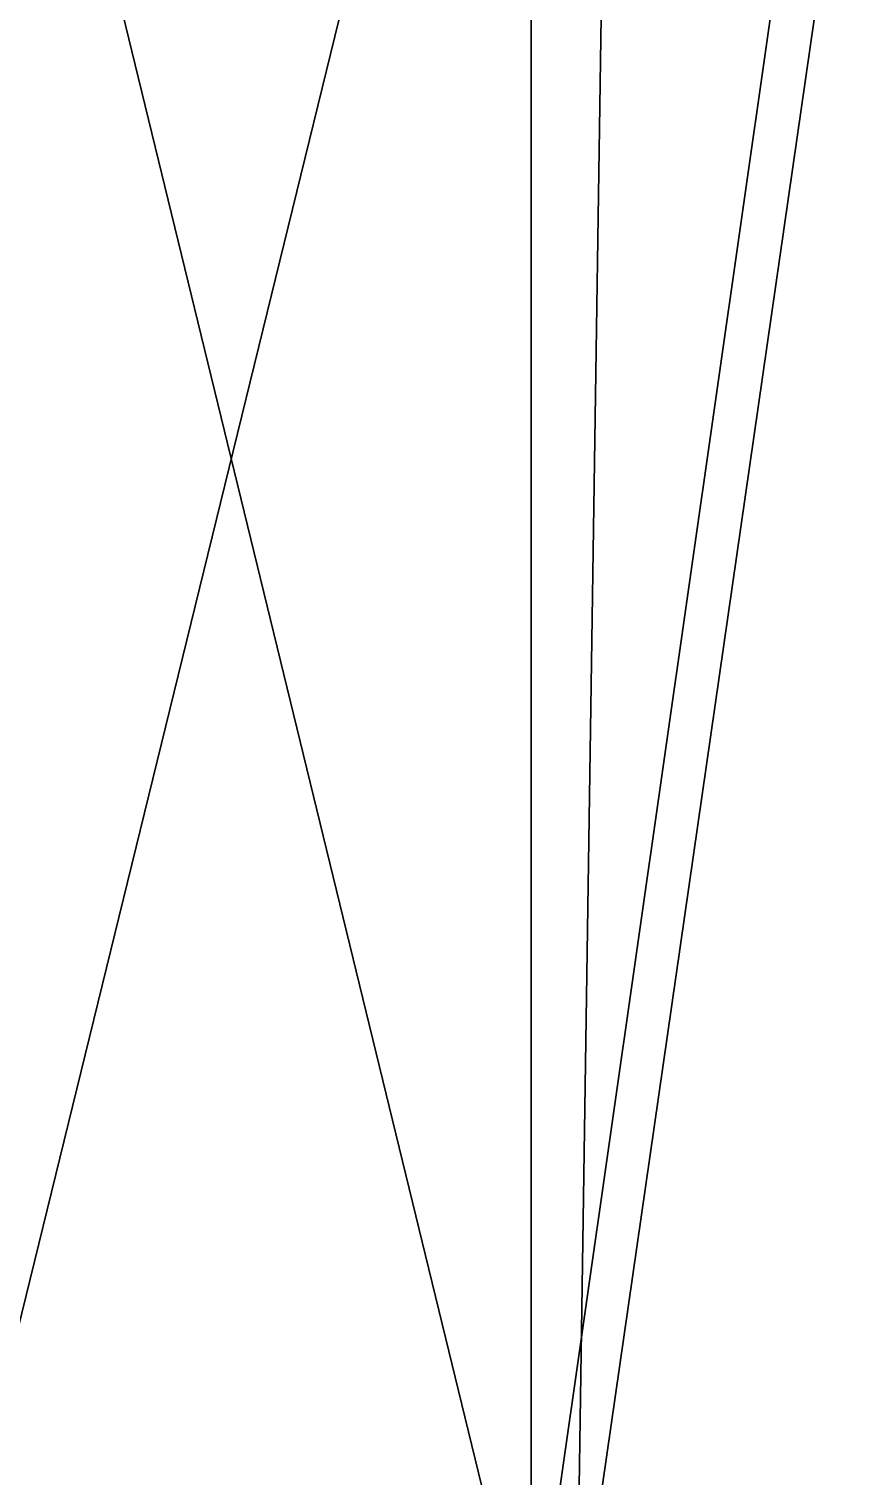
# Model space of a CAD drawing. Header units: centimetres. Extents: x -535 to 535, y -497 to 497.
# Drawn here: x -311.63 to -301.85, y 412.49 to 429.78 of the extents above; entities that cross this region are included whole.
import ezdxf

# ---------------------------------------------------------------- set-up
doc = ezdxf.new("R2010")
doc.units = ezdxf.units.CM
doc.layers.add('Object011', color=7, linetype='Continuous', true_color=0xe05656)

msp = doc.modelspace()

# ---------------------------------------------------------------- meshes
at = {"layer": 'Object011', "color": 31, "true_color": 0xe4b899}
mesh = msp.add_polyface(dxfattribs=at)
corners = [(-305.626, 409.944, 162.909), (-313.675, 409.944, 167.694), (-313.675, 363.75, 167.693), (-325.205, 409.944, 170.105), (-325.205, 363.75, 170.104), (-300.644, 363.796, -378.084), (-305.382, 363.865, -380.426), (-305.083, 410.231, -380.425), (-300.525, 410.059, -378.083), (-313.277, 363.98, -381.831), (-324.608, 364.118, -382.533), (-323.713, 410.862, -382.532), (-312.681, 410.518, -381.83), (-338.578, 411.207, -382.767), (-320.88, 465.663, -382.525), (-322.222, 444.771, -382.529), (-336.788, 445.46, -382.763), (-311.687, 444.082, -381.827), (-310.792, 464.664, -381.823), (-304.139, 463.832, -380.418), (-304.586, 443.508, -380.422), (-300.326, 443.163, -378.08), (-300.147, 463.333, -378.076), (-313.675, 442.934, 167.697), (-305.626, 442.934, 162.912), (-313.675, 463, 167.701), (-305.626, 463, 162.916), (-325.205, 463, 170.113), (-325.205, 442.934, 170.109), (-303.99, 471.34, -380.414), (-300.088, 470.789, -378.072), (-313.675, 470.421, 167.705), (-325.205, 470.421, 170.117), (-300.904, 442.934, 154.988), (-300.904, 409.944, 154.984), (-300.904, 463, 154.992), (-300.904, 470.421, 154.996), (-300.904, 363.75, 154.983)]
mesh.append_faces([[corners[k] for k in face] for face in [(0, 1, 2), (1, 3, 4), (5, 6, 7), (7, 8, 5), (9, 10, 11), (11, 12, 9), (6, 9, 12), (12, 7, 6), (13, 11, 10), (14, 15, 16), (15, 11, 13), (17, 12, 11), (11, 15, 17), (18, 17, 15), (15, 14, 18), (17, 18, 19), (19, 20, 17), (12, 17, 20), (20, 7, 12), (21, 8, 7), (7, 20, 21), (22, 21, 20), (20, 19, 22), (23, 1, 0), (0, 24, 23), (25, 23, 24), (24, 26, 25), (23, 25, 27), (27, 28, 23), (1, 23, 28), (28, 3, 1), (29, 19, 18), (30, 22, 19), (31, 25, 26), (32, 27, 25), (33, 24, 0), (0, 34, 33), (24, 33, 35), (35, 26, 24), (26, 35, 36), (37, 34, 0)]], dxfattribs={"vtx2": -1, "color": 31})

doc.saveas('drawing.dxf')
